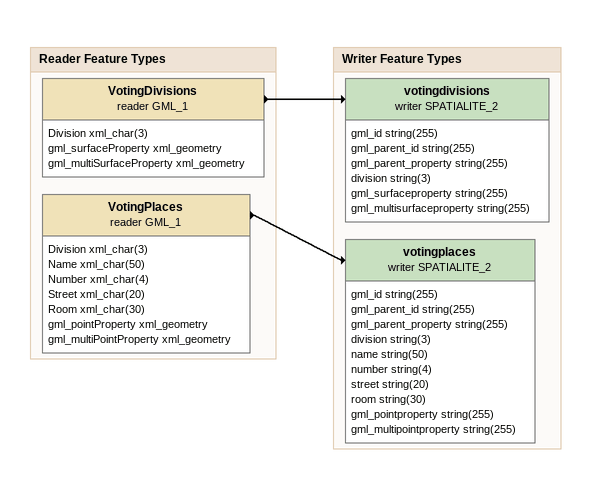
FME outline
Bookmark: Reader Feature Types
VotingDivisions (reader GML_1)
    attributes: Division xml_char(3), gml_surfaceProperty xml_geometry, gml_multiSurfaceProperty xml_geometry
    -> votingdivisions (writer SPATIALITE_2)
VotingPlaces (reader GML_1)
    attributes: Division xml_char(3), Name xml_char(50), Number xml_char(4), Street xml_char(20), Room xml_char(30), gml_pointProperty xml_geometry, gml_multiPointProperty xml_geometry
    -> votingplaces (writer SPATIALITE_2)

Bookmark: Writer Feature Types
votingdivisions (writer SPATIALITE_2)
    attributes: gml_id string(255), gml_parent_id string(255), gml_parent_property string(255), division string(3), gml_surfaceproperty string(255), gml_multisurfaceproperty string(255)
votingplaces (writer SPATIALITE_2)
    attributes: gml_id string(255), gml_parent_id string(255), gml_parent_property string(255), division string(3), name string(50), number string(4), street string(20), room string(30), gml_pointproperty string(255), gml_multipointproperty string(255)
